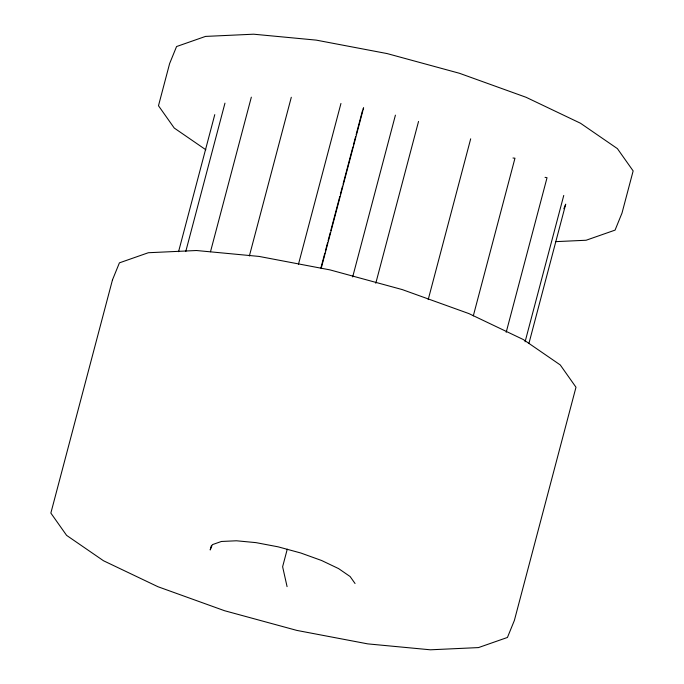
<?xml version="1.0" encoding="UTF-8"?>
<svg xmlns="http://www.w3.org/2000/svg" width="684" height="684" viewBox="0 0 684 684"><rect width="100%" height="100%" fill="white"/><g stroke="black" fill="none" stroke-linecap="round" stroke-linejoin="round"><path stroke-width="1.03" d="M178.558 251.695L214.776 114.63M185.757 251.55L224.968 103.139M210.492 251.755L251.336 97.162M249.361 255.987L291.298 97.273M211.288 545.832L210.193 549.97L212.365 544.644L221.411 541.471L236.45 540.779L256.004 542.634L278.166 546.841L300.772 552.997L321.591 560.495L338.597 568.609L350.131 576.544L355.047 583.512M298.472 264.246L340.948 103.472M321.01 267.589L324.823 253.166M325.362 251.105L327.542 242.854M328.089 240.794L330.269 232.551M330.808 230.491L339.794 196.479M340.341 194.418L342.522 186.176M343.069 184.116L352.867 147.009M353.414 144.948L355.594 136.706M356.133 134.645L362.4 110.936M321.138 268.547L363.614 107.773L362.982 109.201M352.67 276.943L395.42 115.143M287.263 549.175L282.62 566.737L287.075 586.641M375.79 283.244L418.54 121.436M428.21 299.592L470.686 138.818M473.302 315.888L514.966 158.209L512.983 158.013M506.194 332.304L547.038 177.72L545.045 177.336M525.09 341.778L563.761 195.436M528.954 343.308L565.711 204.174L563.864 208.714M555.784 241.64L586.12 240.246L615.07 230.115L622.004 213.066L633.145 170.923L617.395 148.625L580.502 123.248L526.082 97.29L459.451 73.282L387.135 53.583L316.213 40.117L253.627 34.2L205.508 36.414L176.558 46.546L169.615 63.595L158.483 105.738L174.232 128.036L205.85 149.787M112.467 279.91L50.855 513.077L66.605 535.375L103.498 560.752L157.918 586.71L224.549 610.718L296.865 630.417L367.787 643.883L430.373 649.8L478.492 647.586L507.442 637.454L514.385 620.405L575.988 387.238L560.247 364.931L523.354 339.563L468.925 313.597L402.295 289.597L329.979 269.889L259.056 256.423L196.479 250.515L148.351 252.729L119.409 262.853L112.467 279.91"/></g></svg>
